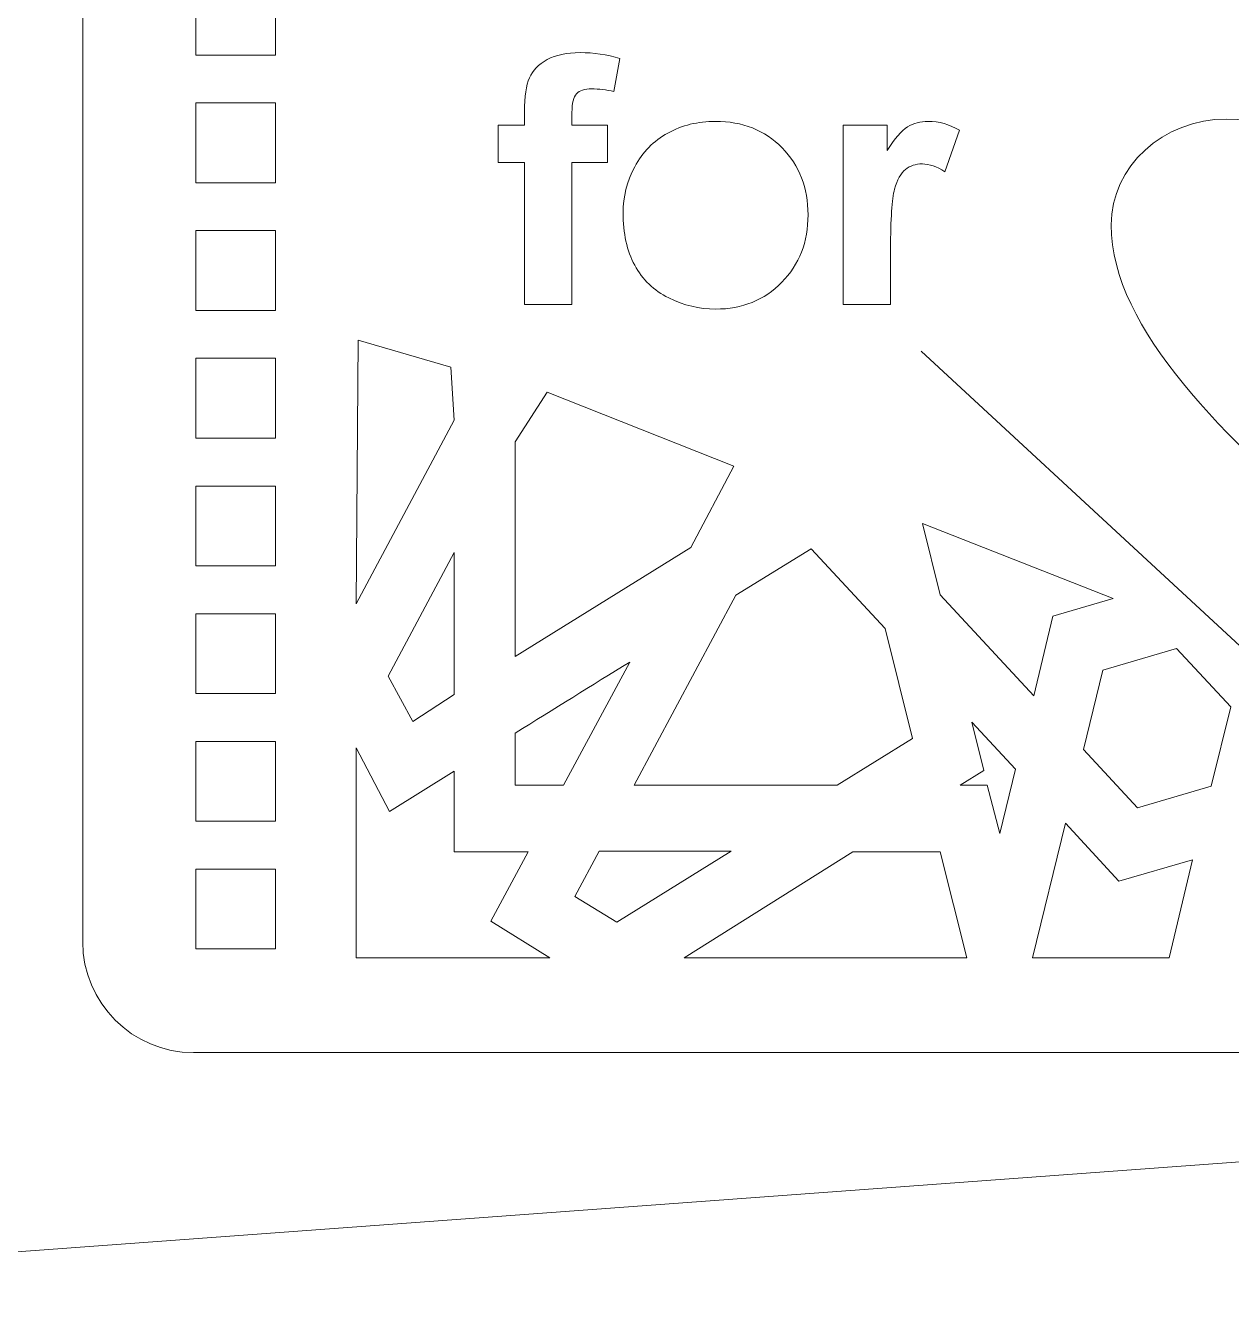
# Model space of a CAD drawing. Header units: centimetres. Extents: x -12.3 to 38.8, y -41.7 to 12.7.
# Drawn here: x 7.66 to 15.21, y -11.51 to -3.52 of the extents above; entities that cross this region are included whole.
import ezdxf

# ---------------------------------------------------------------- set-up
doc = ezdxf.new("R2010")
doc.units = ezdxf.units.CM
doc.header["$MEASUREMENT"] = 0
doc.layers.add('layer 1', color=7, linetype='Continuous')

msp = doc.modelspace()

# ---------------------------------------------------------------- linework, layer by layer
at = {"layer": 'layer 1', "color": 19, "lineweight": 20}
for points, knots in [([(8.70911, 11.04503), (8.70911, 11.04503), (22.32118, 11.04503), (22.32118, 11.04503), (22.32118, 11.04503), (22.70286, 11.04503), (23.01514, 10.73275), (23.01514, 10.35107), (23.01514, 10.35107), (23.01514, 10.35107), (23.01514, -9.26101), (23.01514, -9.26101), (23.01514, -9.26101), (23.01514, -9.64269), (22.70286, -9.95497), (22.32118, -9.95497), (22.32118, -9.95497), (22.32118, -9.95497), (8.70911, -9.95497), (8.70911, -9.95497), (8.70911, -9.95497), (8.32743, -9.95497), (8.01515, -9.64269), (8.01515, -9.26101), (8.01515, -9.26101), (8.01515, -9.26101), (8.01515, 10.35107), (8.01515, 10.35107), (8.01515, 10.35107), (8.01515, 10.73275), (8.32743, 11.04503), (8.70911, 11.04503)], [0, 0, 0, 0, 0.1111111, 0.1111111, 0.1111111, 0.1111111, 0.2222222, 0.2222222, 0.2222222, 0.2222222, 0.3333333, 0.3333333, 0.3333333, 0.3333333, 0.4444444, 0.4444444, 0.4444444, 0.4444444, 0.5555556, 0.5555556, 0.5555556, 0.5555556, 0.6666667, 0.6666667, 0.6666667, 0.6666667, 0.7777778, 0.7777778, 0.7777778, 0.7777778, 1, 1, 1, 1]), ([(8.72367, -3.20497), (8.72367, -3.20497), (9.22367, -3.20497), (9.22367, -3.20497), (9.22367, -3.20497), (9.22367, -3.20497), (9.22367, -3.70497), (9.22367, -3.70497), (9.22367, -3.70497), (9.22367, -3.70497), (8.72367, -3.70497), (8.72367, -3.70497), (8.72367, -3.70497), (8.72367, -3.70497), (8.72367, -3.20497), (8.72367, -3.20497)], [0, 0, 0, 0, 0.2, 0.2, 0.2, 0.2, 0.4, 0.4, 0.4, 0.4, 0.6, 0.6, 0.6, 0.6, 1, 1, 1, 1]), ([(8.72367, -4.00497), (8.72367, -4.00497), (9.22367, -4.00497), (9.22367, -4.00497), (9.22367, -4.00497), (9.22367, -4.00497), (9.22367, -4.50497), (9.22367, -4.50497), (9.22367, -4.50497), (9.22367, -4.50497), (8.72367, -4.50497), (8.72367, -4.50497), (8.72367, -4.50497), (8.72367, -4.50497), (8.72367, -4.00497), (8.72367, -4.00497)], [0, 0, 0, 0, 0.2, 0.2, 0.2, 0.2, 0.4, 0.4, 0.4, 0.4, 0.6, 0.6, 0.6, 0.6, 1, 1, 1, 1]), ([(8.72367, -4.80497), (8.72367, -4.80497), (9.22367, -4.80497), (9.22367, -4.80497), (9.22367, -4.80497), (9.22367, -4.80497), (9.22367, -5.30497), (9.22367, -5.30497), (9.22367, -5.30497), (9.22367, -5.30497), (8.72367, -5.30497), (8.72367, -5.30497), (8.72367, -5.30497), (8.72367, -5.30497), (8.72367, -4.80497), (8.72367, -4.80497)], [0, 0, 0, 0, 0.2, 0.2, 0.2, 0.2, 0.4, 0.4, 0.4, 0.4, 0.6, 0.6, 0.6, 0.6, 1, 1, 1, 1]), ([(10.34171, -5.99307), (10.34171, -5.99307), (9.72759, -7.14361), (9.72759, -7.14361), (9.72759, -7.14361), (9.72759, -7.14361), (9.74082, -5.49145), (9.74082, -5.49145), (9.74082, -5.49145), (9.74082, -5.49145), (10.32186, -5.66084), (10.32186, -5.66084), (10.32186, -5.66084), (10.32186, -5.66084), (10.34171, -5.99307), (10.34171, -5.99307)], [0, 0, 0, 0, 0.2, 0.2, 0.2, 0.2, 0.4, 0.4, 0.4, 0.4, 0.6, 0.6, 0.6, 0.6, 1, 1, 1, 1]), ([(8.72367, -5.60497), (8.72367, -5.60497), (9.22367, -5.60497), (9.22367, -5.60497), (9.22367, -5.60497), (9.22367, -5.60497), (9.22367, -6.10497), (9.22367, -6.10497), (9.22367, -6.10497), (9.22367, -6.10497), (8.72367, -6.10497), (8.72367, -6.10497), (8.72367, -6.10497), (8.72367, -6.10497), (8.72367, -5.60497), (8.72367, -5.60497)], [0, 0, 0, 0, 0.2, 0.2, 0.2, 0.2, 0.4, 0.4, 0.4, 0.4, 0.6, 0.6, 0.6, 0.6, 1, 1, 1, 1]), ([(11.82553, -6.79077), (11.82553, -6.79077), (12.09531, -6.2807), (12.09531, -6.2807), (12.09531, -6.2807), (12.09531, -6.2807), (10.92476, -5.81658), (10.92476, -5.81658), (10.92476, -5.81658), (10.92476, -5.81658), (10.72507, -6.12729), (10.72507, -6.12729), (10.72507, -6.12729), (10.72507, -6.12729), (10.72509, -7.47342), (10.72509, -7.47342), (10.72509, -7.47342), (10.72509, -7.47342), (11.82553, -6.79077), (11.82553, -6.79077)], [0, 0, 0, 0, 0.1666667, 0.1666667, 0.1666667, 0.1666667, 0.3333333, 0.3333333, 0.3333333, 0.3333333, 0.5, 0.5, 0.5, 0.5, 0.6666667, 0.6666667, 0.6666667, 0.6666667, 1, 1, 1, 1]), ([(8.72367, -6.40497), (8.72367, -6.40497), (9.22367, -6.40497), (9.22367, -6.40497), (9.22367, -6.40497), (9.22367, -6.40497), (9.22367, -6.90497), (9.22367, -6.90497), (9.22367, -6.90497), (9.22367, -6.90497), (8.72367, -6.90497), (8.72367, -6.90497), (8.72367, -6.90497), (8.72367, -6.90497), (8.72367, -6.40497), (8.72367, -6.40497)], [0, 0, 0, 0, 0.2, 0.2, 0.2, 0.2, 0.4, 0.4, 0.4, 0.4, 0.6, 0.6, 0.6, 0.6, 1, 1, 1, 1]), ([(14.47121, -7.11055), (14.47121, -7.11055), (14.09385, -7.2203), (14.09385, -7.2203), (14.09385, -7.2203), (14.09385, -7.2203), (13.97315, -7.71887), (13.97315, -7.71887), (13.97315, -7.71887), (13.97315, -7.71887), (13.38744, -7.08608), (13.38744, -7.08608), (13.38744, -7.08608), (13.38744, -7.08608), (13.27728, -6.63977), (13.27728, -6.63977), (13.27728, -6.63977), (13.27728, -6.63977), (14.47121, -7.11055), (14.47121, -7.11055)], [0, 0, 0, 0, 0.1666667, 0.1666667, 0.1666667, 0.1666667, 0.3333333, 0.3333333, 0.3333333, 0.3333333, 0.5, 0.5, 0.5, 0.5, 0.6666667, 0.6666667, 0.6666667, 0.6666667, 1, 1, 1, 1]), ([(9.92993, -7.59614), (9.92993, -7.59614), (10.34171, -6.82145), (10.34171, -6.82145), (10.34171, -6.82145), (10.34171, -6.82145), (10.34171, -7.7112), (10.34171, -7.7112), (10.34171, -7.7112), (10.34171, -7.7112), (10.08257, -7.87996), (10.08257, -7.87996), (10.08257, -7.87996), (10.08257, -7.87996), (9.92993, -7.59614), (9.92993, -7.59614)], [0, 0, 0, 0, 0.2, 0.2, 0.2, 0.2, 0.4, 0.4, 0.4, 0.4, 0.6, 0.6, 0.6, 0.6, 1, 1, 1, 1]), ([(12.57809, -6.79843), (12.57809, -6.79843), (13.04311, -7.297), (13.04311, -7.297), (13.04311, -7.297), (13.04311, -7.297), (13.2135, -7.98733), (13.2135, -7.98733), (13.2135, -7.98733), (13.2135, -7.98733), (12.74137, -8.2788), (12.74137, -8.2788), (12.74137, -8.2788), (12.74137, -8.2788), (11.47055, -8.2788), (11.47055, -8.2788), (11.47055, -8.2788), (11.47055, -8.2788), (12.10597, -7.08991), (12.10597, -7.08991), (12.10597, -7.08991), (12.10597, -7.08991), (12.57809, -6.79843), (12.57809, -6.79843)], [0, 0, 0, 0, 0.1428571, 0.1428571, 0.1428571, 0.1428571, 0.2857143, 0.2857143, 0.2857143, 0.2857143, 0.4285714, 0.4285714, 0.4285714, 0.4285714, 0.5714286, 0.5714286, 0.5714286, 0.5714286, 0.7142857, 0.7142857, 0.7142857, 0.7142857, 1, 1, 1, 1]), ([(8.72367, -7.20497), (8.72367, -7.20497), (9.22367, -7.20497), (9.22367, -7.20497), (9.22367, -7.20497), (9.22367, -7.20497), (9.22367, -7.70497), (9.22367, -7.70497), (9.22367, -7.70497), (9.22367, -7.70497), (8.72367, -7.70497), (8.72367, -7.70497), (8.72367, -7.70497), (8.72367, -7.70497), (8.72367, -7.20497), (8.72367, -7.20497)], [0, 0, 0, 0, 0.2, 0.2, 0.2, 0.2, 0.4, 0.4, 0.4, 0.4, 0.6, 0.6, 0.6, 0.6, 1, 1, 1, 1]), ([(15.08426, -8.28646), (15.08426, -8.28646), (14.62278, -8.42069), (14.62278, -8.42069), (14.62278, -8.42069), (14.62278, -8.42069), (14.28555, -8.05636), (14.28555, -8.05636), (14.28555, -8.05636), (14.28555, -8.05636), (14.40625, -7.55779), (14.40625, -7.55779), (14.40625, -7.55779), (14.40625, -7.55779), (14.86773, -7.42357), (14.86773, -7.42357), (14.86773, -7.42357), (14.86773, -7.42357), (15.20851, -7.7879), (15.20851, -7.7879), (15.20851, -7.7879), (15.20851, -7.7879), (15.08426, -8.28647), (15.08426, -8.28647), (15.08426, -8.28647), (15.08426, -8.28647), (15.08426, -8.28646), (15.08426, -8.28646)], [0, 0, 0, 0, 0.125, 0.125, 0.125, 0.125, 0.25, 0.25, 0.25, 0.25, 0.375, 0.375, 0.375, 0.375, 0.5, 0.5, 0.5, 0.5, 0.625, 0.625, 0.625, 0.625, 0.75, 0.75, 0.75, 0.75, 1, 1, 1, 1]), ([(11.02681, -8.2788), (11.02681, -8.2788), (11.44214, -7.50794), (11.44214, -7.50794), (11.44214, -7.50794), (11.2043, -7.65367), (10.96647, -7.80325), (10.72508, -7.95282), (10.72508, -7.95282), (10.72508, -7.95282), (10.72508, -8.27881), (10.72508, -8.27881), (10.72508, -8.27881), (10.72508, -8.27881), (11.02681, -8.27879), (11.02681, -8.27879), (11.02681, -8.27879), (11.02681, -8.27879), (11.02681, -8.2788), (11.02681, -8.2788)], [0, 0, 0, 0, 0.1666667, 0.1666667, 0.1666667, 0.1666667, 0.3333333, 0.3333333, 0.3333333, 0.3333333, 0.5, 0.5, 0.5, 0.5, 0.6666667, 0.6666667, 0.6666667, 0.6666667, 1, 1, 1, 1]), ([(13.68208, -8.2788), (13.68208, -8.2788), (13.51169, -8.2788), (13.51169, -8.2788), (13.51169, -8.2788), (13.51169, -8.2788), (13.66079, -8.18675), (13.66079, -8.18675), (13.66079, -8.18675), (13.66079, -8.18675), (13.58624, -7.88378), (13.58624, -7.88378), (13.58624, -7.88378), (13.58624, -7.88378), (13.85958, -8.17908), (13.85958, -8.17908), (13.85958, -8.17908), (13.85958, -8.17908), (13.76019, -8.58177), (13.76019, -8.58177), (13.76019, -8.58177), (13.76019, -8.58177), (13.68208, -8.2788), (13.68208, -8.2788)], [0, 0, 0, 0, 0.1428571, 0.1428571, 0.1428571, 0.1428571, 0.2857143, 0.2857143, 0.2857143, 0.2857143, 0.4285714, 0.4285714, 0.4285714, 0.4285714, 0.5714286, 0.5714286, 0.5714286, 0.5714286, 0.7142857, 0.7142857, 0.7142857, 0.7142857, 1, 1, 1, 1]), ([(8.72367, -8.00497), (8.72367, -8.00497), (9.22367, -8.00497), (9.22367, -8.00497), (9.22367, -8.00497), (9.22367, -8.00497), (9.22367, -8.50497), (9.22367, -8.50497), (9.22367, -8.50497), (9.22367, -8.50497), (8.72367, -8.50497), (8.72367, -8.50497), (8.72367, -8.50497), (8.72367, -8.50497), (8.72367, -8.00497), (8.72367, -8.00497)], [0, 0, 0, 0, 0.2, 0.2, 0.2, 0.2, 0.4, 0.4, 0.4, 0.4, 0.6, 0.6, 0.6, 0.6, 1, 1, 1, 1]), ([(9.93702, -8.4437), (9.93702, -8.4437), (10.34171, -8.1906), (10.34171, -8.1906), (10.34171, -8.1906), (10.34171, -8.1906), (10.34171, -8.69683), (10.34171, -8.69683), (10.34171, -8.69683), (10.34171, -8.69683), (10.80673, -8.69683), (10.80673, -8.69683), (10.80673, -8.69683), (10.80673, -8.69683), (10.57245, -9.13021), (10.57245, -9.13021), (10.57245, -9.13021), (10.57245, -9.13021), (10.94164, -9.36031), (10.94164, -9.36031), (10.94164, -9.36031), (10.94164, -9.36031), (9.7276, -9.36031), (9.7276, -9.36031), (9.7276, -9.36031), (9.7276, -9.36031), (9.7276, -8.04486), (9.7276, -8.04486), (9.7276, -8.04486), (9.7276, -8.04486), (9.93703, -8.4437), (9.93703, -8.4437), (9.93703, -8.4437), (9.93703, -8.4437), (9.93702, -8.4437), (9.93702, -8.4437)], [0, 0, 0, 0, 0.1, 0.1, 0.1, 0.1, 0.2, 0.2, 0.2, 0.2, 0.3, 0.3, 0.3, 0.3, 0.4, 0.4, 0.4, 0.4, 0.5, 0.5, 0.5, 0.5, 0.6, 0.6, 0.6, 0.6, 0.7, 0.7, 0.7, 0.7, 0.8, 0.8, 0.8, 0.8, 1, 1, 1, 1]), ([(14.17196, -8.51657), (14.17196, -8.51657), (14.50564, -8.88091), (14.50564, -8.88091), (14.50564, -8.88091), (14.50564, -8.88091), (14.96712, -8.74669), (14.96712, -8.74669), (14.96712, -8.74669), (14.96712, -8.74669), (14.82158, -9.3603), (14.82158, -9.3603), (14.82158, -9.3603), (14.82158, -9.3603), (13.96607, -9.36032), (13.96607, -9.36032), (13.96607, -9.36032), (13.96607, -9.36032), (14.17196, -8.51658), (14.17196, -8.51658), (14.17196, -8.51658), (14.17196, -8.51658), (14.17196, -8.51657), (14.17196, -8.51657)], [0, 0, 0, 0, 0.1428571, 0.1428571, 0.1428571, 0.1428571, 0.2857143, 0.2857143, 0.2857143, 0.2857143, 0.4285714, 0.4285714, 0.4285714, 0.4285714, 0.5714286, 0.5714286, 0.5714286, 0.5714286, 0.7142857, 0.7142857, 0.7142857, 0.7142857, 1, 1, 1, 1]), ([(11.09781, -8.97679), (11.09781, -8.97679), (11.25045, -8.69299), (11.25045, -8.69299), (11.25045, -8.69299), (11.25045, -8.69299), (12.07756, -8.69299), (12.07756, -8.69299), (12.07756, -8.69299), (12.07756, -8.69299), (11.3605, -9.13788), (11.3605, -9.13788), (11.3605, -9.13788), (11.3605, -9.13788), (11.09781, -8.9768), (11.09781, -8.9768), (11.09781, -8.9768), (11.09781, -8.9768), (11.09781, -8.97679), (11.09781, -8.97679)], [0, 0, 0, 0, 0.1666667, 0.1666667, 0.1666667, 0.1666667, 0.3333333, 0.3333333, 0.3333333, 0.3333333, 0.5, 0.5, 0.5, 0.5, 0.6666667, 0.6666667, 0.6666667, 0.6666667, 1, 1, 1, 1]), ([(13.38744, -8.69683), (13.38744, -8.69683), (13.55428, -9.36031), (13.55428, -9.36031), (13.55428, -9.36031), (13.55428, -9.36031), (11.78294, -9.36031), (11.78294, -9.36031), (11.78294, -9.36031), (11.78294, -9.36031), (12.84079, -8.69683), (12.84079, -8.69683), (12.84079, -8.69683), (12.84079, -8.69683), (13.38744, -8.69683), (13.38744, -8.69683)], [0, 0, 0, 0, 0.2, 0.2, 0.2, 0.2, 0.4, 0.4, 0.4, 0.4, 0.6, 0.6, 0.6, 0.6, 1, 1, 1, 1]), ([(8.72367, -8.80497), (8.72367, -8.80497), (9.22367, -8.80497), (9.22367, -8.80497), (9.22367, -8.80497), (9.22367, -8.80497), (9.22367, -9.30497), (9.22367, -9.30497), (9.22367, -9.30497), (9.22367, -9.30497), (8.72367, -9.30497), (8.72367, -9.30497), (8.72367, -9.30497), (8.72367, -9.30497), (8.72367, -8.80497), (8.72367, -8.80497)], [0, 0, 0, 0, 0.2, 0.2, 0.2, 0.2, 0.4, 0.4, 0.4, 0.4, 0.6, 0.6, 0.6, 0.6, 1, 1, 1, 1])]:
    msp.add_open_spline(points, degree=3, knots=knots, dxfattribs=at)
at = {"layer": 'layer 1', "color": 242, "lineweight": 9}
for points, knots in [([(10.61887, -4.14459), (10.61887, -4.14459), (10.78346, -4.14459), (10.78346, -4.14459), (10.78346, -4.14459), (10.78346, -4.14459), (10.78346, -4.05977), (10.78346, -4.05977), (10.78346, -4.05977), (10.78346, -3.9652), (10.79357, -3.89446), (10.81378, -3.8479), (10.81378, -3.8479), (10.83399, -3.80097), (10.87116, -3.76308), (10.92531, -3.73385), (10.92531, -3.73385), (10.97981, -3.7046), (11.04839, -3.68981), (11.1314, -3.68981), (11.1314, -3.68981), (11.21622, -3.68981), (11.2996, -3.70244), (11.38117, -3.72771), (11.38117, -3.72771), (11.38117, -3.72771), (11.34327, -3.93417), (11.34327, -3.93417), (11.34327, -3.93417), (11.29491, -3.92298), (11.24835, -3.91719), (11.20359, -3.91719), (11.20359, -3.91719), (11.15957, -3.91719), (11.12816, -3.9273), (11.10903, -3.94752), (11.10903, -3.94752), (11.08989, -3.96773), (11.08015, -4.00671), (11.08015, -4.06446), (11.08015, -4.06446), (11.08015, -4.06446), (11.08015, -4.14459), (11.08015, -4.14459), (11.08015, -4.14459), (11.08015, -4.14459), (11.30321, -4.14459), (11.30321, -4.14459), (11.30321, -4.14459), (11.30321, -4.14459), (11.30321, -4.37849), (11.30321, -4.37849), (11.30321, -4.37849), (11.30321, -4.37849), (11.08015, -4.37849), (11.08015, -4.37849), (11.08015, -4.37849), (11.08015, -4.37849), (11.08015, -5.26856), (11.08015, -5.26856), (11.08015, -5.26856), (11.08015, -5.26856), (10.78346, -5.26856), (10.78346, -5.26856), (10.78346, -5.26856), (10.78346, -5.26856), (10.78346, -4.37849), (10.78346, -4.37849), (10.78346, -4.37849), (10.78346, -4.37849), (10.61887, -4.37849), (10.61887, -4.37849), (10.61887, -4.37849), (10.61887, -4.37849), (10.61887, -4.14459), (10.61887, -4.14459)], [0, 0, 0, 0, 0.05, 0.05, 0.05, 0.05, 0.1, 0.1, 0.1, 0.1, 0.15, 0.15, 0.15, 0.15, 0.2, 0.2, 0.2, 0.2, 0.25, 0.25, 0.25, 0.25, 0.3, 0.3, 0.3, 0.3, 0.35, 0.35, 0.35, 0.35, 0.4, 0.4, 0.4, 0.4, 0.45, 0.45, 0.45, 0.45, 0.5, 0.5, 0.5, 0.5, 0.55, 0.55, 0.55, 0.55, 0.6, 0.6, 0.6, 0.6, 0.65, 0.65, 0.65, 0.65, 0.7, 0.7, 0.7, 0.7, 0.75, 0.75, 0.75, 0.75, 0.8, 0.8, 0.8, 0.8, 0.85, 0.85, 0.85, 0.85, 0.9, 0.9, 0.9, 0.9, 1, 1, 1, 1]), ([(11.40067, -4.69286), (11.40067, -4.59397), (11.42485, -4.49832), (11.47358, -4.40591), (11.47358, -4.40591), (11.52231, -4.31315), (11.59123, -4.24277), (11.6804, -4.19404), (11.6804, -4.19404), (11.76955, -4.14532), (11.86881, -4.12077), (11.97889, -4.12077), (11.97889, -4.12077), (12.14889, -4.12077), (12.28786, -4.17599), (12.39649, -4.28644), (12.39649, -4.28644), (12.50514, -4.39725), (12.55928, -4.53657), (12.55928, -4.70549), (12.55928, -4.70549), (12.55928, -4.87586), (12.50442, -5.01699), (12.39506, -5.12888), (12.39506, -5.12888), (12.28533, -5.24077), (12.14745, -5.29672), (11.98106, -5.29672), (11.98106, -5.29672), (11.8782, -5.29672), (11.78002, -5.27326), (11.68653, -5.22669), (11.68653, -5.22669), (11.59341, -5.18013), (11.52231, -5.11192), (11.47358, -5.02167), (11.47358, -5.02167), (11.42485, -4.9318), (11.40067, -4.82208), (11.40067, -4.69286)], [0, 0, 0, 0, 0.0909091, 0.0909091, 0.0909091, 0.0909091, 0.1818182, 0.1818182, 0.1818182, 0.1818182, 0.2727273, 0.2727273, 0.2727273, 0.2727273, 0.3636364, 0.3636364, 0.3636364, 0.3636364, 0.4545455, 0.4545455, 0.4545455, 0.4545455, 0.5454545, 0.5454545, 0.5454545, 0.5454545, 0.6363636, 0.6363636, 0.6363636, 0.6363636, 0.7272727, 0.7272727, 0.7272727, 0.7272727, 0.8181818, 0.8181818, 0.8181818, 0.8181818, 1, 1, 1, 1]), ([(13.07651, -5.26856), (13.07651, -5.26856), (12.77982, -5.26856), (12.77982, -5.26856), (12.77982, -5.26856), (12.77982, -5.26856), (12.77982, -4.14459), (12.77982, -4.14459), (12.77982, -4.14459), (12.77982, -4.14459), (13.05485, -4.14459), (13.05485, -4.14459), (13.05485, -4.14459), (13.05485, -4.14459), (13.05485, -4.30413), (13.05485, -4.30413), (13.05485, -4.30413), (13.10214, -4.22869), (13.14473, -4.17924), (13.18263, -4.15579), (13.18263, -4.15579), (13.22053, -4.13233), (13.26348, -4.12077), (13.31148, -4.12077), (13.31148, -4.12077), (13.37934, -4.12077), (13.44468, -4.13954), (13.50747, -4.17671), (13.50747, -4.17671), (13.50747, -4.17671), (13.41543, -4.43587), (13.41543, -4.43587), (13.41543, -4.43587), (13.36526, -4.40339), (13.31871, -4.38714), (13.27575, -4.38714), (13.27575, -4.38714), (13.23388, -4.38714), (13.19851, -4.39869), (13.16964, -4.42143), (13.16964, -4.42143), (13.14076, -4.44454), (13.11802, -4.48568), (13.10141, -4.5456), (13.10141, -4.5456), (13.08482, -4.60552), (13.07651, -4.73112), (13.07651, -4.92206), (13.07651, -4.92206), (13.07651, -4.92206), (13.07651, -5.26856), (13.07651, -5.26856)], [0, 0, 0, 0, 0.0714286, 0.0714286, 0.0714286, 0.0714286, 0.1428571, 0.1428571, 0.1428571, 0.1428571, 0.2142857, 0.2142857, 0.2142857, 0.2142857, 0.2857143, 0.2857143, 0.2857143, 0.2857143, 0.3571429, 0.3571429, 0.3571429, 0.3571429, 0.4285714, 0.4285714, 0.4285714, 0.4285714, 0.5, 0.5, 0.5, 0.5, 0.5714286, 0.5714286, 0.5714286, 0.5714286, 0.6428571, 0.6428571, 0.6428571, 0.6428571, 0.7142857, 0.7142857, 0.7142857, 0.7142857, 0.7857143, 0.7857143, 0.7857143, 0.7857143, 0.8571429, 0.8571429, 0.8571429, 0.8571429, 1, 1, 1, 1]), ([(15.90542, -4.60353), (16.08629, -4.27192), (16.26716, -4.10613), (16.62894, -4.10613), (16.62894, -4.10613), (17.0283, -4.10613), (17.35243, -4.40325), (17.35243, -4.76933), (17.35243, -4.76933), (17.35243, -5.43254), (16.62894, -6.09577), (15.90542, -6.75897), (15.90542, -6.75897), (15.18192, -6.09577), (14.45843, -5.43254), (14.45843, -4.76933), (14.45843, -4.76933), (14.45843, -4.40325), (14.78256, -4.10613), (15.18192, -4.10613), (15.18192, -4.10613), (15.54368, -4.10613), (15.72456, -4.27192), (15.90542, -4.60353)], [0, 0, 0, 0, 0.1428571, 0.1428571, 0.1428571, 0.1428571, 0.2857143, 0.2857143, 0.2857143, 0.2857143, 0.4285714, 0.4285714, 0.4285714, 0.4285714, 0.5714286, 0.5714286, 0.5714286, 0.5714286, 0.7142857, 0.7142857, 0.7142857, 0.7142857, 1, 1, 1, 1])]:
    msp.add_open_spline(points, degree=3, knots=knots, dxfattribs=at)
at = {"layer": 'layer 1', "color": 242, "lineweight": 20}
msp.add_open_spline([(13.26699, -5.5606), (13.26699, -5.5606), (19.59054, -11.4079), (19.59054, -11.4079), (19.59054, -11.4079), (19.59054, -11.4079), (18.29408, -5.98394), (18.29408, -5.98394)], degree=3, knots=[0, 0, 0, 0, 0.3333333, 0.3333333, 0.3333333, 0.3333333, 1, 1, 1, 1], dxfattribs=at)
at = {"layer": 'layer 1', "color": 250, "lineweight": 20}
msp.add_open_spline([(22.07762, -10.1379), (22.07762, -10.1379), (3.37157, -11.51374), (3.37157, -11.51374), (3.37157, -11.51374), (3.37157, -11.51374), (7.26095, -10.21728), (7.26095, -10.21728)], degree=3, knots=[0, 0, 0, 0, 0.3333333, 0.3333333, 0.3333333, 0.3333333, 1, 1, 1, 1], dxfattribs=at)

doc.saveas('drawing.dxf')
